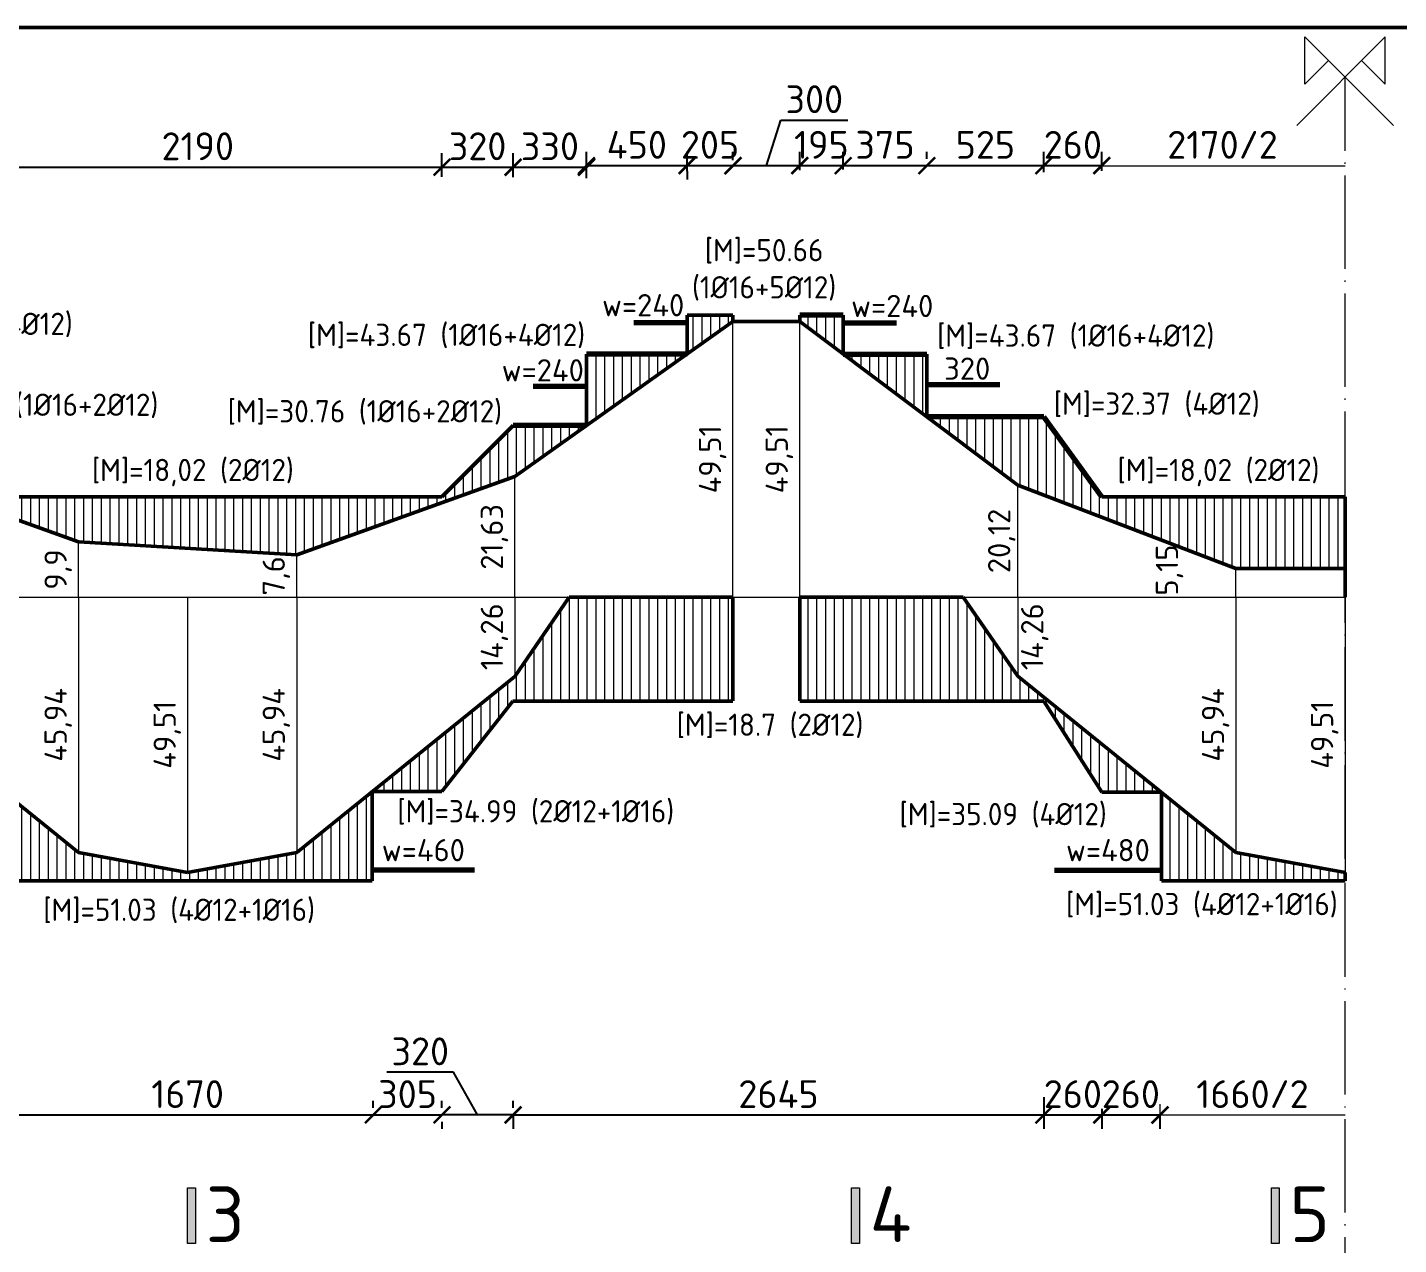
# Model space of a CAD drawing. Header units: millimetres. Extents: x 0 to 4970, y -594 to 1412.
# Drawn here: x 492.2 to 615.4, y 474.6 to 584 of the extents above; entities that cross this region are included whole.
import ezdxf

# ---------------------------------------------------------------- set-up
doc = ezdxf.new("R2010")
doc.units = ezdxf.units.MM
doc.header["$LTSCALE"] = 0.35
doc.header["$PDMODE"] = 3
doc.linetypes.add('ACAD_ISO04W100', pattern=[30, 24, -3, 0, -3])
doc.layers.get('0').update_dxf_attribs({"lineweight": 50})
for name, color, linetype, lineweight in [('Cot thep', 2, 'Continuous', 70), ('Cotthepcat', 3, 'Continuous', 70), ('DuongBaoBieuDo', 2, 'Continuous', 50), ('Kich Thuoc', 1, 'Continuous', 20), ('Ky Hieu', 4, 'Continuous', 20), ('NetCat', 7, 'Continuous', 20), ('Text', 40, 'Continuous', 20), ('Truc', 3, 'ACAD_ISO04W100', 20)]:
    doc.layers.add(name, color=color, linetype=linetype, lineweight=lineweight)
doc.styles.get("Standard").update_dxf_attribs({"font": 'isocpeur.ttf'})
doc.styles.add('VN', font='')
doc.styles.get('VN').set_extended_font_data('TCVN 7284')
doc.dimstyles.new('Dim50', dxfattribs={"dimtxt": 2.5, "dimasz": 1.5, "dimexe": 1.25, "dimexo": 0.625, "dimtad": 1, "dimlfac": 50, "dimtxsty": 'Standard', "dimblk": 'ARCHTICK', "dimcen": 2.5, "dimadec": 0, "dimazin": 0, "dimtfac": 1, "dimtmove": 0, "dimatfit": 3, "dimfxl": 1, "dimarcsym": 0})
doc.dimstyles.new('Dim50KT', dxfattribs={"dimtxt": 2.5, "dimasz": 1.5, "dimexe": 1.25, "dimexo": 0.625, "dimtad": 1, "dimlfac": 50, "dimtxsty": 'Standard', "dimblk": 'ARCHTICK', "dimcen": 2.5, "dimse1": 1, "dimse2": 1, "dimsd1": 1, "dimsd2": 1, "dimadec": 0, "dimazin": 0, "dimtfac": 1, "dimtmove": 0, "dimatfit": 3, "dimfxl": 1, "dimarcsym": 0})
doc.dimstyles.new('DimBDB2', dxfattribs={"dimtxt": 2, "dimasz": 1.5, "dimexe": 1.25, "dimexo": 0.625, "dimtad": 1, "dimlfac": 2, "dimtxsty": 'Standard', "dimblk": 'ARCHTICK', "dimcen": 2.5, "dimse1": 1, "dimse2": 1, "dimsd1": 1, "dimsd2": 1, "dimadec": 0, "dimazin": 0, "dimtfac": 1, "dimtmove": 0, "dimatfit": 3, "dimfxl": 1, "dimarcsym": 0})
pattern_1 = [(90, (-2620.5939, 52.74855), (-0.79375, 5e-17), [])]

# ---------------------------------------------------------------- blocks, each defined once
blk = doc.blocks.new('*D1539')
at = {"layer": 'Defpoints', "color": 0}
for p in [(523.17, 508.45), (532.37, 508.45), (532.37, 508.45)]:
    blk.add_point(p, dxfattribs=at)
at = {"layer": 'Kich Thuoc', "color": 0, "insert": (527.77, 510.07), "char_height": 2.5, "attachment_point": 5}
blk.add_mtext('{\\H0.8x;w=460}', dxfattribs=at)
blk = doc.blocks.new('_ArchTick')
at = {"color": 0, "linetype": 'ByBlock', "const_width": 0.15}
blk.add_lwpolyline([(-0.5, -0.5), (0.5, 0.5)], dxfattribs=at)
blk = doc.blocks.new('*D1549')
at = {"layer": 'Defpoints', "color": 0}
for p in [(496.79, 537.77), (496.79, 532.82), (496.79, 532.82)]:
    blk.add_point(p, dxfattribs=at)
at = {"layer": 'Kich Thuoc', "color": 0, "insert": (494.96, 535.29), "char_height": 2, "attachment_point": 5, "rotation": 90}
blk.add_mtext('9,9', dxfattribs=at)
blk = doc.blocks.new('*D1550')
at = {"layer": 'Defpoints', "color": 0}
for p in [(516.39, 536.62), (516.39, 532.82), (516.39, 532.82)]:
    blk.add_point(p, dxfattribs=at)
at = {"layer": 'Kich Thuoc', "color": 0, "insert": (514.56, 534.72), "char_height": 2, "attachment_point": 5, "rotation": 90}
blk.add_mtext('7,6', dxfattribs=at)
blk = doc.blocks.new('*D1551')
at = {"layer": 'Defpoints', "color": 0}
for p in [(496.79, 532.82), (496.79, 509.85), (496.79, 509.85)]:
    blk.add_point(p, dxfattribs=at)
at = {"layer": 'Kich Thuoc', "color": 0, "insert": (494.96, 521.33), "char_height": 2, "attachment_point": 5, "rotation": 90}
blk.add_mtext('45,94', dxfattribs=at)
blk = doc.blocks.new('*D1552')
at = {"layer": 'Defpoints', "color": 0}
for p in [(506.59, 532.82), (506.59, 508.06), (506.59, 508.06)]:
    blk.add_point(p, dxfattribs=at)
at = {"layer": 'Kich Thuoc', "color": 0, "insert": (504.76, 520.44), "char_height": 2, "attachment_point": 5, "rotation": 90}
blk.add_mtext('49,51', dxfattribs=at)
blk = doc.blocks.new('*D1553')
at = {"layer": 'Defpoints', "color": 0}
for p in [(516.39, 532.82), (516.39, 509.85), (516.39, 509.85)]:
    blk.add_point(p, dxfattribs=at)
at = {"layer": 'Kich Thuoc', "color": 0, "insert": (514.56, 521.33), "char_height": 2, "attachment_point": 5, "rotation": 90}
blk.add_mtext('45,94', dxfattribs=at)
blk = doc.blocks.new('*D1554')
at = {"layer": 'Defpoints', "color": 0}
for p in [(535.99, 532.82), (535.99, 525.69), (535.99, 525.69)]:
    blk.add_point(p, dxfattribs=at)
at = {"layer": 'Kich Thuoc', "color": 0, "insert": (534.16, 529.25), "char_height": 2, "attachment_point": 5, "rotation": 90}
blk.add_mtext('14,26', dxfattribs=at)
blk = doc.blocks.new('*D1555')
at = {"layer": 'Defpoints', "color": 0}
for p in [(535.99, 543.63), (535.99, 532.82), (535.99, 532.82)]:
    blk.add_point(p, dxfattribs=at)
at = {"layer": 'Kich Thuoc', "color": 0, "insert": (534.16, 538.22), "char_height": 2, "attachment_point": 5, "rotation": 90}
blk.add_mtext('21,63', dxfattribs=at)
blk = doc.blocks.new('*D1556')
at = {"layer": 'Defpoints', "color": 0}
for p in [(555.59, 557.57), (555.59, 532.82), (555.59, 532.82)]:
    blk.add_point(p, dxfattribs=at)
at = {"layer": 'Kich Thuoc', "color": 0, "insert": (553.76, 545.19), "char_height": 2, "attachment_point": 5, "rotation": 90}
blk.add_mtext('49,51', dxfattribs=at)
blk = doc.blocks.new('*D1557')
at = {"layer": 'Defpoints', "color": 0}
for p in [(561.59, 557.57), (561.59, 532.82), (561.59, 532.82)]:
    blk.add_point(p, dxfattribs=at)
at = {"layer": 'Kich Thuoc', "color": 0, "insert": (559.76, 545.19), "char_height": 2, "attachment_point": 5, "rotation": 90}
blk.add_mtext('49,51', dxfattribs=at)
blk = doc.blocks.new('*D1558')
at = {"layer": 'Defpoints', "color": 0}
for p in [(581.19, 542.88), (581.19, 532.82), (581.56, 532.82)]:
    blk.add_point(p, dxfattribs=at)
at = {"layer": 'Kich Thuoc', "color": 0, "insert": (579.74, 537.85), "char_height": 2, "attachment_point": 5, "rotation": 90}
blk.add_mtext('20,12', dxfattribs=at)
blk = doc.blocks.new('*D1559')
at = {"layer": 'Defpoints', "color": 0}
for p in [(581.19, 532.82), (581.19, 525.69), (584.54, 525.69)]:
    blk.add_point(p, dxfattribs=at)
at = {"layer": 'Kich Thuoc', "color": 0, "insert": (582.71, 529.25), "char_height": 2, "attachment_point": 5, "rotation": 90}
blk.add_mtext('14,26', dxfattribs=at)
blk = doc.blocks.new('*D1442')
at = {"layer": 'Defpoints', "color": 0}
for p in [(602.62, 536.53), (596.65, 533.95), (602.62, 533.95)]:
    blk.add_point(p, dxfattribs=at)
at = {"layer": 'Kich Thuoc', "color": 0, "insert": (594.82, 535.24), "char_height": 2, "attachment_point": 5, "rotation": 90}
blk.add_mtext('5,15', dxfattribs=at)
blk = doc.blocks.new('*D1560')
at = {"layer": 'Defpoints', "color": 0}
for p in [(600.79, 532.82), (600.79, 509.85), (600.79, 509.85)]:
    blk.add_point(p, dxfattribs=at)
at = {"layer": 'Kich Thuoc', "color": 0, "insert": (598.96, 521.33), "char_height": 2, "attachment_point": 5, "rotation": 90}
blk.add_mtext('45,94', dxfattribs=at)
blk = doc.blocks.new('*D1561')
at = {"layer": 'Defpoints', "color": 0}
for p in [(610.59, 532.82), (610.59, 508.06), (610.59, 508.06)]:
    blk.add_point(p, dxfattribs=at)
at = {"layer": 'Kich Thuoc', "color": 0, "insert": (608.76, 520.44), "char_height": 2, "attachment_point": 5, "rotation": 90}
blk.add_mtext('49,51', dxfattribs=at)
blk = doc.blocks.new('*D1447')
at = {"layer": 'Defpoints', "color": 0}
for p in [(529.44, 571.44), (485.56, 570.27), (529.44, 569.94)]:
    blk.add_point(p, dxfattribs=at)
at = {"layer": 'Kich Thuoc', "color": 0, "lineweight": -2}
for p, q in [((485.56, 570.9), (485.56, 572.69)), ((529.44, 570.56), (529.44, 572.69)), ((485.56, 571.44), (529.44, 571.44))]:
    blk.add_line(p, q, dxfattribs=at)
at = {"layer": 'Kich Thuoc', "color": 0, "lineweight": -2, "xscale": 1.5, "yscale": 1.5, "zscale": 1.5, "rotation": 180}
blk.add_blockref('_ArchTick', (485.56, 571.44), dxfattribs=at)
at = {"layer": 'Kich Thuoc', "color": 0, "lineweight": -2, "xscale": 1.5, "yscale": 1.5, "zscale": 1.5}
blk.add_blockref('_ArchTick', (529.44, 571.44), dxfattribs=at)
at = {"layer": 'Kich Thuoc', "color": 0, "insert": (507.5, 573.32), "char_height": 2.5, "attachment_point": 5}
blk.add_mtext('2190', dxfattribs=at)
blk = doc.blocks.new('*D1448')
at = {"layer": 'Defpoints', "color": 0}
for p in [(555.59, 571.45), (561.59, 571.58), (561.59, 570.83)]:
    blk.add_point(p, dxfattribs=at)
at = {"layer": 'Kich Thuoc', "color": 0, "lineweight": -2}
for p, q in [((558.59, 571.58), (559.9, 575.67)), ((559.9, 575.67), (565.9, 575.67)), ((555.59, 572.08), (555.59, 572.83)), ((561.59, 571.45), (561.59, 572.83)), ((555.59, 571.58), (561.59, 571.58))]:
    blk.add_line(p, q, dxfattribs=at)
at = {"layer": 'Kich Thuoc', "color": 0, "lineweight": -2, "xscale": 1.5, "yscale": 1.5, "zscale": 1.5, "rotation": 180}
blk.add_blockref('_ArchTick', (555.59, 571.58), dxfattribs=at)
at = {"layer": 'Kich Thuoc', "color": 0, "lineweight": -2, "xscale": 1.5, "yscale": 1.5, "zscale": 1.5}
blk.add_blockref('_ArchTick', (561.59, 571.58), dxfattribs=at)
at = {"layer": 'Kich Thuoc', "color": 0, "insert": (562.9, 577.55), "char_height": 2.5, "attachment_point": 5}
blk.add_mtext('300', dxfattribs=at)
blk = doc.blocks.new('*D1450')
at = {"layer": 'Defpoints', "color": 0}
for p in [(583.53, 487.88), (588.73, 487.45), (588.73, 486.28)]:
    blk.add_point(p, dxfattribs=at)
at = {"layer": 'Kich Thuoc', "color": 0, "lineweight": -2}
for p, q in [((583.53, 487.25), (583.53, 485.03)), ((588.73, 486.83), (588.73, 485.03)), ((583.53, 486.28), (588.73, 486.28))]:
    blk.add_line(p, q, dxfattribs=at)
at = {"layer": 'Kich Thuoc', "color": 0, "lineweight": -2, "xscale": 1.5, "yscale": 1.5, "zscale": 1.5, "rotation": 180}
blk.add_blockref('_ArchTick', (583.53, 486.28), dxfattribs=at)
at = {"layer": 'Kich Thuoc', "color": 0, "lineweight": -2, "xscale": 1.5, "yscale": 1.5, "zscale": 1.5}
blk.add_blockref('_ArchTick', (588.73, 486.28), dxfattribs=at)
at = {"layer": 'Kich Thuoc', "color": 0, "insert": (586.13, 488.15), "char_height": 2.5, "attachment_point": 5}
blk.add_mtext('260', dxfattribs=at)
blk = doc.blocks.new('*D1474')
at = {"layer": 'Defpoints', "color": 0}
for p in [(489.91, 486.28), (523.27, 486.28), (523.27, 486.28)]:
    blk.add_point(p, dxfattribs=at)
at = {"layer": 'Kich Thuoc', "color": 0, "lineweight": -2}
for p, q in [((489.91, 486.9), (489.91, 487.53)), ((523.27, 486.9), (523.27, 487.53)), ((489.91, 486.28), (523.27, 486.28))]:
    blk.add_line(p, q, dxfattribs=at)
at = {"layer": 'Kich Thuoc', "color": 0, "lineweight": -2, "xscale": 1.5, "yscale": 1.5, "zscale": 1.5, "rotation": 180}
blk.add_blockref('_ArchTick', (489.91, 486.28), dxfattribs=at)
at = {"layer": 'Kich Thuoc', "color": 0, "lineweight": -2, "xscale": 1.5, "yscale": 1.5, "zscale": 1.5}
blk.add_blockref('_ArchTick', (523.27, 486.28), dxfattribs=at)
at = {"layer": 'Kich Thuoc', "color": 0, "insert": (506.59, 488.15), "char_height": 2.5, "attachment_point": 5}
blk.add_mtext('1670', dxfattribs=at)
blk = doc.blocks.new('*D1475')
at = {"layer": 'Defpoints', "color": 0}
for p in [(523.27, 486.28), (529.44, 486.28), (529.44, 486.28)]:
    blk.add_point(p, dxfattribs=at)
at = {"layer": 'Kich Thuoc', "color": 0, "lineweight": -2}
for p, q in [((523.27, 486.9), (523.27, 487.53)), ((529.44, 486.9), (529.44, 487.53)), ((523.27, 486.28), (529.44, 486.28))]:
    blk.add_line(p, q, dxfattribs=at)
at = {"layer": 'Kich Thuoc', "color": 0, "lineweight": -2, "xscale": 1.5, "yscale": 1.5, "zscale": 1.5, "rotation": 180}
blk.add_blockref('_ArchTick', (523.27, 486.28), dxfattribs=at)
at = {"layer": 'Kich Thuoc', "color": 0, "lineweight": -2, "xscale": 1.5, "yscale": 1.5, "zscale": 1.5}
blk.add_blockref('_ArchTick', (529.44, 486.28), dxfattribs=at)
at = {"layer": 'Kich Thuoc', "color": 0, "insert": (526.35, 488.15), "char_height": 2.5, "attachment_point": 5}
blk.add_mtext('305', dxfattribs=at)
blk = doc.blocks.new('*D1476')
at = {"layer": 'Defpoints', "color": 0}
for p in [(535.84, 486.9), (529.44, 486.28), (529.44, 486.28)]:
    blk.add_point(p, dxfattribs=at)
at = {"layer": 'Kich Thuoc', "color": 0, "lineweight": -2}
for p, q in [((530.49, 490.11), (524.49, 490.11)), ((532.64, 486.28), (530.49, 490.11)), ((535.84, 486.28), (529.44, 486.28)), ((529.44, 485.65), (529.44, 485.03)), ((535.84, 486.28), (535.84, 485.03))]:
    blk.add_line(p, q, dxfattribs=at)
at = {"layer": 'Kich Thuoc', "color": 0, "lineweight": -2, "xscale": 1.5, "yscale": 1.5, "zscale": 1.5, "rotation": 180}
blk.add_blockref('_ArchTick', (529.44, 486.28), dxfattribs=at)
at = {"layer": 'Kich Thuoc', "color": 0, "lineweight": -2, "xscale": 1.5, "yscale": 1.5, "zscale": 1.5}
blk.add_blockref('_ArchTick', (535.84, 486.28), dxfattribs=at)
at = {"layer": 'Kich Thuoc', "color": 0, "insert": (527.49, 491.99), "char_height": 2.5, "attachment_point": 5}
blk.add_mtext('320', dxfattribs=at)
blk = doc.blocks.new('*D1477')
at = {"layer": 'Defpoints', "color": 0}
for p in [(583.53, 488.5), (535.84, 486.28), (583.53, 486.28)]:
    blk.add_point(p, dxfattribs=at)
at = {"layer": 'Kich Thuoc', "color": 0, "lineweight": -2}
for p, q in [((535.84, 486.9), (535.84, 487.53)), ((583.53, 487.88), (583.53, 485.03)), ((535.84, 486.28), (583.53, 486.28))]:
    blk.add_line(p, q, dxfattribs=at)
at = {"layer": 'Kich Thuoc', "color": 0, "lineweight": -2, "xscale": 1.5, "yscale": 1.5, "zscale": 1.5, "rotation": 180}
blk.add_blockref('_ArchTick', (535.84, 486.28), dxfattribs=at)
at = {"layer": 'Kich Thuoc', "color": 0, "lineweight": -2, "xscale": 1.5, "yscale": 1.5, "zscale": 1.5}
blk.add_blockref('_ArchTick', (583.53, 486.28), dxfattribs=at)
at = {"layer": 'Kich Thuoc', "color": 0, "insert": (559.68, 488.15), "char_height": 2.5, "attachment_point": 5}
blk.add_mtext('2645', dxfattribs=at)
blk = doc.blocks.new('*D1507')
at = {"layer": 'Defpoints', "color": 0}
for p in [(529.44, 570.56), (535.84, 571.44), (535.84, 569.91)]:
    blk.add_point(p, dxfattribs=at)
at = {"layer": 'Kich Thuoc', "color": 0, "lineweight": -2}
for p, q in [((529.44, 571.19), (529.44, 572.69)), ((535.84, 570.53), (535.84, 572.69)), ((529.44, 571.44), (535.84, 571.44))]:
    blk.add_line(p, q, dxfattribs=at)
at = {"layer": 'Kich Thuoc', "color": 0, "lineweight": -2, "xscale": 1.5, "yscale": 1.5, "zscale": 1.5, "rotation": 180}
blk.add_blockref('_ArchTick', (529.44, 571.44), dxfattribs=at)
at = {"layer": 'Kich Thuoc', "color": 0, "lineweight": -2, "xscale": 1.5, "yscale": 1.5, "zscale": 1.5}
blk.add_blockref('_ArchTick', (535.84, 571.44), dxfattribs=at)
at = {"layer": 'Kich Thuoc', "color": 0, "insert": (532.64, 573.32), "char_height": 2.5, "attachment_point": 5}
blk.add_mtext('320', dxfattribs=at)
blk = doc.blocks.new('_None')
blk = doc.blocks.new('*D1508')
at = {"layer": 'Defpoints', "color": 0}
for p in [(542.43, 571.44), (535.84, 569.91), (542.43, 569.83)]:
    blk.add_point(p, dxfattribs=at)
at = {"layer": 'Kich Thuoc', "color": 0, "lineweight": -2}
for p, q in [((535.84, 570.53), (535.84, 572.69)), ((542.43, 570.46), (542.43, 572.69)), ((535.84, 571.44), (542.43, 571.44))]:
    blk.add_line(p, q, dxfattribs=at)
at = {"layer": 'Kich Thuoc', "color": 0, "lineweight": -2, "xscale": 1.5, "yscale": 1.5, "zscale": 1.5, "rotation": 180}
blk.add_blockref('_ArchTick', (535.84, 571.44), dxfattribs=at)
at = {"layer": 'Kich Thuoc', "color": 0, "lineweight": -2, "xscale": 1.5, "yscale": 1.5, "zscale": 1.5}
blk.add_blockref('_ArchTick', (542.43, 571.44), dxfattribs=at)
at = {"layer": 'Kich Thuoc', "color": 0, "insert": (539.14, 573.32), "char_height": 2.5, "attachment_point": 5}
blk.add_mtext('330', dxfattribs=at)
blk = doc.blocks.new('*D1509')
at = {"layer": 'Defpoints', "color": 0}
for p in [(542.43, 570.46), (551.47, 571.58), (551.47, 570.46)]:
    blk.add_point(p, dxfattribs=at)
at = {"layer": 'Kich Thuoc', "color": 0, "lineweight": -2}
for p, q in [((542.43, 571.08), (542.43, 572.83)), ((551.47, 571.08), (551.47, 572.83)), ((542.43, 571.58), (551.47, 571.58))]:
    blk.add_line(p, q, dxfattribs=at)
at = {"layer": 'Kich Thuoc', "color": 0, "lineweight": -2, "xscale": 1.5, "yscale": 1.5, "zscale": 1.5, "rotation": 180}
blk.add_blockref('_ArchTick', (542.43, 571.58), dxfattribs=at)
at = {"layer": 'Kich Thuoc', "color": 0, "lineweight": -2, "xscale": 1.5, "yscale": 1.5, "zscale": 1.5}
blk.add_blockref('_ArchTick', (551.47, 571.58), dxfattribs=at)
at = {"layer": 'Kich Thuoc', "color": 0, "insert": (546.95, 573.45), "char_height": 2.5, "attachment_point": 5}
blk.add_mtext('450', dxfattribs=at)
blk = doc.blocks.new('*D1510')
at = {"layer": 'Defpoints', "color": 0}
for p in [(551.47, 571.71), (555.59, 571.58), (555.59, 571.58)]:
    blk.add_point(p, dxfattribs=at)
at = {"layer": 'Kich Thuoc', "color": 0, "lineweight": -2}
for p, q in [((555.59, 572.2), (555.59, 572.83)), ((551.47, 571.58), (555.59, 571.58)), ((551.47, 571.08), (551.47, 570.33))]:
    blk.add_line(p, q, dxfattribs=at)
at = {"layer": 'Kich Thuoc', "color": 0, "lineweight": -2, "xscale": 1.5, "yscale": 1.5, "zscale": 1.5, "rotation": 180}
blk.add_blockref('_ArchTick', (551.47, 571.58), dxfattribs=at)
at = {"layer": 'Kich Thuoc', "color": 0, "lineweight": -2, "xscale": 1.5, "yscale": 1.5, "zscale": 1.5}
blk.add_blockref('_ArchTick', (555.59, 571.58), dxfattribs=at)
at = {"layer": 'Kich Thuoc', "color": 0, "insert": (553.53, 573.45), "char_height": 2.5, "attachment_point": 5}
blk.add_mtext('205', dxfattribs=at)
blk = doc.blocks.new('*D1511')
at = {"layer": 'Defpoints', "color": 0}
for p in [(561.59, 570.54), (565.49, 571.58), (565.49, 570.6)]:
    blk.add_point(p, dxfattribs=at)
at = {"layer": 'Kich Thuoc', "color": 0, "lineweight": -2}
for p, q in [((561.59, 571.17), (561.59, 572.83)), ((565.49, 571.22), (565.49, 572.83)), ((561.59, 571.58), (565.49, 571.58))]:
    blk.add_line(p, q, dxfattribs=at)
at = {"layer": 'Kich Thuoc', "color": 0, "lineweight": -2, "xscale": 1.5, "yscale": 1.5, "zscale": 1.5, "rotation": 180}
blk.add_blockref('_ArchTick', (561.59, 571.58), dxfattribs=at)
at = {"layer": 'Kich Thuoc', "color": 0, "lineweight": -2, "xscale": 1.5, "yscale": 1.5, "zscale": 1.5}
blk.add_blockref('_ArchTick', (565.49, 571.58), dxfattribs=at)
at = {"layer": 'Kich Thuoc', "color": 0, "insert": (563.54, 573.45), "char_height": 2.5, "attachment_point": 5}
blk.add_mtext('195', dxfattribs=at)
blk = doc.blocks.new('*D1512')
at = {"layer": 'Defpoints', "color": 0}
for p in [(565.49, 571.58), (573.01, 571.58), (573.01, 571.58)]:
    blk.add_point(p, dxfattribs=at)
at = {"layer": 'Kich Thuoc', "color": 0, "lineweight": -2}
for p, q in [((565.49, 572.2), (565.49, 572.83)), ((573.01, 572.2), (573.01, 572.83)), ((565.49, 571.58), (573.01, 571.58))]:
    blk.add_line(p, q, dxfattribs=at)
at = {"layer": 'Kich Thuoc', "color": 0, "lineweight": -2, "xscale": 1.5, "yscale": 1.5, "zscale": 1.5, "rotation": 180}
blk.add_blockref('_ArchTick', (565.49, 571.58), dxfattribs=at)
at = {"layer": 'Kich Thuoc', "color": 0, "lineweight": -2, "xscale": 1.5, "yscale": 1.5, "zscale": 1.5}
blk.add_blockref('_ArchTick', (573.01, 571.58), dxfattribs=at)
at = {"layer": 'Kich Thuoc', "color": 0, "insert": (569.25, 573.45), "char_height": 2.5, "attachment_point": 5}
blk.add_mtext('375', dxfattribs=at)
blk = doc.blocks.new('*D1513')
at = {"layer": 'Defpoints', "color": 0}
for p in [(573.01, 571.58), (583.53, 571.58), (583.53, 570.36)]:
    blk.add_point(p, dxfattribs=at)
at = {"layer": 'Kich Thuoc', "color": 0, "lineweight": -2}
for p, q in [((573.01, 572.2), (573.01, 572.83)), ((583.53, 570.98), (583.53, 572.83)), ((573.01, 571.58), (583.53, 571.58))]:
    blk.add_line(p, q, dxfattribs=at)
at = {"layer": 'Kich Thuoc', "color": 0, "lineweight": -2, "xscale": 1.5, "yscale": 1.5, "zscale": 1.5, "rotation": 180}
blk.add_blockref('_ArchTick', (573.01, 571.58), dxfattribs=at)
at = {"layer": 'Kich Thuoc', "color": 0, "lineweight": -2, "xscale": 1.5, "yscale": 1.5, "zscale": 1.5}
blk.add_blockref('_ArchTick', (583.53, 571.58), dxfattribs=at)
at = {"layer": 'Kich Thuoc', "color": 0, "insert": (578.27, 573.45), "char_height": 2.5, "attachment_point": 5}
blk.add_mtext('525', dxfattribs=at)
blk = doc.blocks.new('*D1514')
at = {"layer": 'Defpoints', "color": 0}
for p in [(583.53, 571.58), (588.73, 571.58), (588.73, 570.49)]:
    blk.add_point(p, dxfattribs=at)
at = {"layer": 'Kich Thuoc', "color": 0, "lineweight": -2}
for p, q in [((583.53, 572.2), (583.53, 572.83)), ((588.73, 571.12), (588.73, 572.83)), ((583.53, 571.58), (588.73, 571.58))]:
    blk.add_line(p, q, dxfattribs=at)
at = {"layer": 'Kich Thuoc', "color": 0, "lineweight": -2, "xscale": 1.5, "yscale": 1.5, "zscale": 1.5, "rotation": 180}
blk.add_blockref('_ArchTick', (583.53, 571.58), dxfattribs=at)
at = {"layer": 'Kich Thuoc', "color": 0, "lineweight": -2, "xscale": 1.5, "yscale": 1.5, "zscale": 1.5}
blk.add_blockref('_ArchTick', (588.73, 571.58), dxfattribs=at)
at = {"layer": 'Kich Thuoc', "color": 0, "insert": (586.13, 573.45), "char_height": 2.5, "attachment_point": 5}
blk.add_mtext('260', dxfattribs=at)
blk = doc.blocks.new('*D1516')
at = {"layer": 'Defpoints', "color": 0}
for p in [(536.1, 551.56), (540.9, 551.56), (540.9, 551.56)]:
    blk.add_point(p, dxfattribs=at)
at = {"layer": 'Kich Thuoc', "color": 0, "insert": (538.5, 553.19), "char_height": 2.5, "attachment_point": 5}
blk.add_mtext('{\\H0.8x;w=240}', dxfattribs=at)
blk = doc.blocks.new('*D1517')
at = {"layer": 'Defpoints', "color": 0}
for p in [(545.12, 557.52), (549.92, 557.42), (549.92, 557.42)]:
    blk.add_point(p, dxfattribs=at)
at = {"layer": 'Kich Thuoc', "color": 0, "insert": (547.52, 559.04), "char_height": 2.5, "attachment_point": 5}
blk.add_mtext('{\\H0.8x;w=240}', dxfattribs=at)
blk = doc.blocks.new('*D1518')
at = {"layer": 'Defpoints', "color": 0}
for p in [(567.5, 557.34), (572.3, 557.34), (572.3, 557.34)]:
    blk.add_point(p, dxfattribs=at)
at = {"layer": 'Kich Thuoc', "color": 0, "insert": (569.9, 558.97), "char_height": 2.5, "attachment_point": 5}
blk.add_mtext('{\\H0.8x;w=240}', dxfattribs=at)
blk = doc.blocks.new('*D1519')
at = {"layer": 'Defpoints', "color": 0}
for p in [(573.23, 551.72), (579.63, 551.72), (579.63, 551.72)]:
    blk.add_point(p, dxfattribs=at)
at = {"layer": 'Kich Thuoc', "color": 0, "insert": (576.64, 553.34), "char_height": 2.5, "attachment_point": 5}
blk.add_mtext('{\\H0.8x;320}', dxfattribs=at)
blk = doc.blocks.new('*D1521')
at = {"layer": 'Defpoints', "color": 0}
for p in [(584.48, 508.5), (594.08, 508.45), (594.08, 508.45)]:
    blk.add_point(p, dxfattribs=at)
at = {"layer": 'Kich Thuoc', "color": 0, "insert": (589.28, 510.07), "char_height": 2.5, "attachment_point": 5}
blk.add_mtext('{\\H0.8x;w=480}', dxfattribs=at)
blk = doc.blocks.new('*D2408')
at = {"layer": 'Defpoints', "color": 0}
for p in [(588.73, 486.83), (593.96, 486.83), (593.96, 486.28)]:
    blk.add_point(p, dxfattribs=at)
at = {"layer": 'Kich Thuoc', "color": 0, "lineweight": -2}
for p, q in [((588.73, 486.28), (593.96, 486.28)), ((588.73, 486.2), (588.73, 485.03)), ((593.96, 486.2), (593.96, 485.03))]:
    blk.add_line(p, q, dxfattribs=at)
at = {"layer": 'Kich Thuoc', "color": 0, "lineweight": -2, "xscale": 1.5, "yscale": 1.5, "zscale": 1.5, "rotation": 180}
blk.add_blockref('_ArchTick', (588.73, 486.28), dxfattribs=at)
at = {"layer": 'Kich Thuoc', "color": 0, "lineweight": -2, "xscale": 1.5, "yscale": 1.5, "zscale": 1.5}
blk.add_blockref('_ArchTick', (593.96, 486.28), dxfattribs=at)
at = {"layer": 'Kich Thuoc', "color": 0, "insert": (591.34, 488.15), "char_height": 2.5, "attachment_point": 5}
blk.add_mtext('260', dxfattribs=at)

msp = doc.modelspace()

# ---------------------------------------------------------------- hatches: boundary and pattern name
at = {"layer": 'Ky Hieu'}
h = msp.add_hatch(dxfattribs=at)
h.set_pattern_fill('LINE', color=256, scale=0.25, angle=90, style=0)
h.set_pattern_definition(pattern_1)
h.paths.add_polyline_path([(535.986868, 543.631868), (542.433497, 548.216868), (535.839276, 548.216868), (529.439276, 541.826868), (485.561251, 541.826868), (485.499492, 541.826868), (496.786868, 537.766868), (516.386868, 536.616868)])
h.paths.add_polyline_path([(479.161251, 548.196868), (473.127555, 548.196868), (477.186868, 544.816868), (485.499492, 541.826868), (485.561251, 541.826868)])
h.paths.add_polyline_path([(473.127555, 554.646868), (465.381231, 554.646868), (473.127555, 548.196868)])
h.paths.add_polyline_path([(465.381231, 561.466868), (457.586868, 561.466868), (457.586868, 561.136868), (465.381231, 554.646868)])
h = msp.add_hatch(dxfattribs=at)
h.set_pattern_fill('LINE', color=256, scale=0.25, angle=90, style=0)
h.set_pattern_definition(pattern_1)
h.paths.add_polyline_path([(551.474243, 554.646868), (542.433497, 554.646868), (542.433497, 548.216868)])
h.paths.add_polyline_path([(555.586868, 557.571868), (555.586868, 558.146868), (551.474243, 558.146868), (551.474243, 554.646868)])
h.paths.add_polyline_path([(565.488195, 558.146868), (561.586868, 558.146868), (561.586868, 557.571868), (565.488195, 554.646868)])
h.paths.add_polyline_path([(573.010754, 554.646868), (565.488195, 554.646868), (573.010754, 549.006868)])
h.paths.add_polyline_path([(583.527254, 549.006868), (573.010754, 549.006868), (581.186868, 542.876868), (600.786868, 535.391868), (610.586868, 535.391868), (610.586868, 541.826868), (588.727254, 541.826868)])
h = msp.add_hatch(dxfattribs=at)
h.set_pattern_fill('LINE', color=256, scale=0.25, angle=90, style=0)
h.set_pattern_definition(pattern_1)
h.paths.add_polyline_path([(555.586868, 532.816868), (540.886868, 532.816868), (535.986868, 525.686868), (523.167676, 515.326868), (529.439276, 515.326868), (535.815775, 523.466868), (555.586868, 523.466868)])
h.paths.add_polyline_path([(523.167676, 515.326868), (516.386868, 509.846868), (506.586868, 508.061868), (496.786868, 509.846868), (490.00606, 515.326868), (490.00606, 507.306868), (523.167676, 507.306868)])
h.paths.add_polyline_path([(477.186868, 525.686868), (472.286868, 532.816868), (457.586868, 532.816868), (457.586868, 523.466868), (479.184752, 523.466868), (485.561251, 515.326868), (490.00606, 515.326868)])
h.paths.add_polyline_path([(451.586868, 532.816868), (436.886868, 532.816868), (431.986868, 524.896868), (412.386868, 503.111868), (407.58162, 501.336868), (419.688741, 501.336868), (426.088741, 508.316868), (430.530863, 508.316868), (435.730863, 516.346868), (451.586868, 516.346868)])
h.paths.add_polyline_path([(407.58162, 501.336868), (395.236868, 496.776868), (392.786868, 497.171868), (384.54101, 501.336868), (384.54101, 496.736868), (407.58162, 496.736868)])
h.paths.add_polyline_path([(373.186868, 507.071868), (353.586868, 532.816868), (353.586868, 516.346868), (359.947909, 516.346868), (365.147909, 508.316868), (370.347909, 508.316868), (376.747909, 501.336868), (384.54101, 501.336868)])
h = msp.add_hatch(dxfattribs=at)
h.set_pattern_fill('LINE', color=256, scale=0.25, angle=90, style=0)
h.set_pattern_definition(pattern_1)
h.paths.add_polyline_path([(576.286868, 532.816868), (561.586868, 532.816868), (561.586868, 523.457753), (583.527254, 523.466868), (588.727254, 515.266868), (594.082419, 515.266868), (581.186868, 525.691868)])
h = msp.add_hatch(dxfattribs=at)
h.set_pattern_fill('LINE', color=256, scale=0.25, angle=90, style=0)
h.set_pattern_definition(pattern_1)
h.paths.add_polyline_path([(594.082419, 515.266868), (594.082419, 507.306868), (610.586868, 507.306868), (610.586868, 508.061868), (600.786868, 509.846868)])
at = {"layer": 'NetCat'}
h = msp.add_hatch(color=256, dxfattribs=at)
h.paths.add_polyline_path([(506.581867, 479.729812), (507.281867, 479.729812), (507.281867, 474.729812), (506.581867, 474.729812)])
edge = h.paths.add_edge_path(flags=17)
edge.add_line((506.581867, 474.729812), (506.581867, 479.729812))
h = msp.add_hatch(color=256, dxfattribs=at)
h.paths.add_polyline_path([(566.252525, 479.729812), (566.952525, 479.729812), (566.952525, 474.729812), (566.252525, 474.729812)])
edge = h.paths.add_edge_path(flags=17)
edge.add_line((566.252525, 474.729812), (566.252525, 479.729812))
h = msp.add_hatch(color=256, dxfattribs=at)
h.paths.add_polyline_path([(603.972043, 479.729812), (604.672043, 479.729812), (604.672043, 474.729812), (603.972043, 474.729812)])
edge = h.paths.add_edge_path(flags=17)
edge.add_line((603.972043, 474.729812), (603.972043, 479.729812))

# ---------------------------------------------------------------- linework, layer by layer
msp.add_lwpolyline([(20, 10), (830, 10), (830, 584), (20, 584)], close=True)
at = {"layer": 'Cot thep'}
for p, q in [((565.488195, 558.146868), (561.586868, 558.146868)), ((551.474243, 554.646868), (542.433497, 554.646868)), ((565.488195, 554.646868), (573.010754, 554.646868)), ((583.527254, 549.006868), (573.010754, 549.006868)), ((583.527254, 549.006868), (588.727254, 541.826868)), ((542.433497, 548.216868), (535.839276, 548.216868))]:
    msp.add_line(p, q, dxfattribs=at)
at = {"layer": 'Cotthepcat'}
for p, q in [((551.474243, 557.466907), (546.674243, 557.466907)), ((565.488195, 557.466907), (570.288195, 557.466907)), ((542.433497, 551.744118), (537.633497, 551.744118)), ((573.168713, 551.902065), (579.568713, 551.902065)), ((523.167676, 508.295349), (532.367676, 508.295349)), ((594.082419, 508.245624), (584.482419, 508.245624))]:
    msp.add_line(p, q, dxfattribs=at)
at = {"layer": 'DuongBaoBieuDo'}
for p, q in [((551.474243, 558.146868), (551.474243, 554.646868)), ((555.586868, 558.146868), (551.474243, 558.146868)), ((551.474243, 558.146868), (551.474243, 554.646868)), ((555.586868, 557.571868), (555.586868, 558.146868)), ((561.586868, 557.571868), (561.586868, 558.146868)), ((565.488195, 558.146868), (565.488195, 554.646868)), ((565.488195, 554.646868), (565.488195, 558.146868)), ((542.433497, 548.216868), (542.433497, 554.646868)), ((551.474243, 554.646868), (542.433497, 554.646868)), ((542.433497, 554.646868), (542.433497, 548.216868)), ((573.010754, 554.646868), (565.488195, 554.646868)), ((573.010754, 549.006868), (573.010754, 554.646868)), ((573.010754, 549.006868), (573.010754, 554.646868)), ((583.527254, 549.006868), (573.010754, 549.006868)), ((588.727254, 541.826868), (583.527254, 549.006868)), ((529.439276, 541.826868), (535.839276, 548.216868)), ((535.839276, 548.216868), (529.439276, 541.826868)), ((542.433497, 548.216868), (535.839276, 548.216868)), ((529.439276, 541.826868), (485.561251, 541.826868)), ((529.439276, 541.826868), (485.561251, 541.826868)), ((610.586868, 541.826868), (588.727254, 541.826868)), ((610.586868, 541.826868), (588.727254, 541.826868)), ((610.586868, 532.816868), (610.586868, 541.826868)), ((535.986868, 525.686868), (540.886868, 532.816868)), ((540.886868, 532.816868), (555.586868, 532.816868)), ((555.586868, 532.816868), (555.586868, 523.484445)), ((561.586868, 532.816868), (576.286868, 532.816868)), ((561.586868, 532.816868), (561.586868, 523.480671)), ((576.286868, 532.816868), (581.186868, 525.691868)), ((477.186868, 525.686868), (496.786868, 509.846868)), ((516.386868, 509.846868), (535.986868, 525.686868)), ((581.186868, 525.691868), (600.786868, 509.846868)), ((529.439276, 515.326868), (535.815775, 523.466868)), ((555.586868, 523.466868), (535.815775, 523.466868)), ((561.586868, 523.457753), (583.527254, 523.466868)), ((583.527254, 523.466868), (588.727254, 515.266868)), ((583.527254, 523.466868), (588.727254, 515.266868)), ((523.167676, 515.326868), (523.167676, 507.306868)), ((523.167676, 515.326868), (529.439276, 515.326868)), ((523.167676, 507.306868), (523.167676, 515.326868)), ((523.167676, 515.326868), (529.439276, 515.326868)), ((588.727254, 515.266868), (594.082419, 515.266868)), ((588.727254, 515.266868), (594.082419, 515.266868)), ((594.082419, 515.266868), (594.082419, 507.306868)), ((594.082419, 515.266868), (594.082419, 507.306868)), ((496.786868, 509.846868), (506.586868, 508.061868)), ((506.586868, 508.061868), (516.386868, 509.846868)), ((600.786868, 509.846868), (610.586868, 508.061868)), ((610.586868, 508.061868), (610.586868, 507.506868)), ((610.586868, 507.306868), (610.586868, 508.061868)), ((490.00606, 507.306868), (523.167676, 507.306868)), ((490.00606, 507.306868), (523.167676, 507.306868)), ((610.586868, 507.306868), (594.082419, 507.306868)), ((594.082419, 507.306868), (610.586868, 507.306868))]:
    msp.add_line(p, q, dxfattribs=at)
msp.add_lwpolyline([(610.586868, 535.391868), (600.786868, 535.391868), (581.186868, 542.876868), (561.586868, 557.571868), (555.586868, 557.571868), (535.986868, 543.631868), (516.386868, 536.616868), (496.786868, 537.766868), (477.186868, 544.816868), (457.586868, 561.136868), (451.586868, 561.136868), (424.440868, 532.816868), (353.586868, 532.816868)], dxfattribs=at)
at = {"layer": 'Kich Thuoc'}
for p, q in [((588.727254, 572.200529), (588.727254, 572.825529)), ((588.727254, 571.575529), (610.586868, 571.575529)), ((457.586868, 532.816868), (561.586868, 532.816868)), ((561.586868, 532.816868), (610.586868, 532.816868)), ((593.958721, 487.253258), (593.958721, 485.025363)), ((593.958721, 486.275363), (610.586868, 486.275363))]:
    msp.add_line(p, q, dxfattribs=at)
at = {"layer": 'Ky Hieu'}
for p, q in [((614.197302, 583.154285), (606.243728, 575.200711)), ((614.197302, 583.154285), (606.243728, 575.200711)), ((606.976435, 583.154285), (614.930009, 575.200711)), ((606.976435, 578.911645), (606.976435, 583.154285)), ((606.976435, 583.154285), (614.930009, 575.200711)), ((606.976435, 578.911645), (606.976435, 583.154285)), ((614.197302, 578.911645), (614.197302, 583.154285)), ((614.197302, 578.911645), (614.197302, 583.154285)), ((609.097755, 581.032965), (606.976435, 578.911645)), ((609.097755, 581.032965), (606.976435, 578.911645)), ((612.075982, 581.032965), (614.197302, 578.911645)), ((612.075982, 581.032965), (614.197302, 578.911645)), ((535.986868, 543.631868), (555.586868, 557.571868)), ((555.586868, 532.816868), (555.586868, 557.571868)), ((555.586868, 557.571868), (561.586868, 557.571868)), ((561.586868, 557.571868), (581.186868, 542.876868)), ((561.586868, 532.816868), (561.586868, 557.571868)), ((477.186868, 544.816868), (496.786868, 537.766868)), ((516.386868, 536.616868), (535.986868, 543.631868)), ((535.986868, 532.816868), (535.986868, 543.631868)), ((581.186868, 532.816868), (581.186868, 542.876868)), ((581.186868, 542.876868), (600.786868, 535.391868)), ((496.786868, 532.816868), (496.786868, 537.766868)), ((496.786868, 537.766868), (516.386868, 536.616868)), ((516.386868, 532.816868), (516.386868, 536.616868)), ((600.786868, 532.816868), (600.786868, 535.391868)), ((600.786868, 535.391868), (610.586868, 535.391868)), ((496.786868, 532.816868), (496.786868, 509.846868)), ((506.586868, 532.816868), (506.586868, 508.061868)), ((516.386868, 532.816868), (516.386868, 509.846868)), ((535.986868, 532.816868), (535.986868, 525.686868)), ((535.986868, 525.686868), (540.886868, 532.816868)), ((576.286868, 532.816868), (581.186868, 525.691868)), ((581.186868, 532.816868), (581.186868, 525.691868)), ((600.786868, 532.816868), (600.786868, 509.846868)), ((610.586868, 532.816868), (610.586868, 508.061868)), ((477.186868, 525.686868), (496.786868, 509.846868)), ((516.386868, 509.846868), (535.986868, 525.686868)), ((581.186868, 525.691868), (600.786868, 509.846868)), ((496.786868, 509.846868), (506.586868, 508.061868)), ((506.586868, 508.061868), (516.386868, 509.846868)), ((600.786868, 509.846868), (610.586868, 508.061868))]:
    msp.add_line(p, q, dxfattribs=at)
at = {"layer": 'NetCat'}
for p, q in [((506.581867, 474.729812), (506.581867, 479.729812)), ((506.581867, 474.729812), (506.581867, 479.729812)), ((566.252525, 474.729812), (566.252525, 479.729812)), ((566.252525, 474.729812), (566.252525, 479.729812)), ((603.972043, 474.729812), (603.972043, 479.729812)), ((603.972043, 474.729812), (603.972043, 479.729812))]:
    msp.add_line(p, q, dxfattribs=at)
for points in [[(506.581867, 479.729812), (507.281867, 479.729812), (507.281867, 474.729812), (506.581867, 474.729812), (506.581867, 479.729812)], [(566.252525, 479.729812), (566.952525, 479.729812), (566.952525, 474.729812), (566.252525, 474.729812), (566.252525, 479.729812)], [(603.972043, 479.729812), (604.672043, 479.729812), (604.672043, 474.729812), (603.972043, 474.729812), (603.972043, 479.729812)]]:
    msp.add_lwpolyline(points, dxfattribs=at)
at = {"layer": 'Truc'}
msp.add_line((610.586868, 11.09816), (610.586868, 579.543852), dxfattribs=at)

# ---------------------------------------------------------------- block references
at = {"layer": 'Kich Thuoc', "xscale": 1.5, "yscale": 1.5, "zscale": 1.5, "rotation": 180}
for p in [(588.727254, 571.575529), (593.958721, 486.275363)]:
    msp.add_blockref('_ArchTick', p, dxfattribs=at)

# ---------------------------------------------------------------- texts
at = {"layer": 'Kich Thuoc', "char_height": 2.5, "attachment_point": 5}
for s, insert in [('2170/2', (599.57581, 573.450529)), ('1660/2', (602.272795, 488.150363))]:
    msp.add_mtext(s, dxfattribs=dict(at, insert=insert))
at = {"layer": 'Text', "char_height": 2, "attachment_point": 5, "style": 'VN'}
for s, insert, width in [('[M]=50.66 \\P(1%%C16+5%%C12)', (558.388574, 562.216984), 28.27522987), ('[M]=43.67 (1%%C16+4%%C12)', (483.808051, 557.262674), 29.00603234), ('[M]=43.67 (1%%C16+4%%C12)', (529.850691, 556.273265), 26.10100317), ('[M]=43.67 (1%%C16+4%%C12)', (586.389511, 556.209009), 29.43407682), ('[M]=30.76 (1%%C16+2%%C12)', (491.62555, 549.992505), 26.23146365), ('[M]=32.37 (4%%C12)', (593.66919, 550.088315), 25.39258629), ('[M]=30.76 (1%%C16+2%%C12)', (522.51393, 549.405476), 28.33591065), ('[M]=18,02 (2%%C12)', (507.06046, 543.997827), 21.56272033), ('[M]=18,02 (2%%C12)', (599.217258, 543.997827), 22.35006045), ('[M]=18.7 (2%%C12)', (558.920477, 521.24069), 19.26105527), ('[M]=34.99 (2%%C12+1%%C16)', (537.870644, 513.464366), 29.48538328), ('[M]=35.09 (4%%C12)', (579.871797, 513.208481), 27.64827517), ('[M]=51.03 (4%%C12+1%%C16)', (597.723594, 505.123193), 26.07359494), ('[M]=51.03 (4%%C12+1%%C16)', (505.824081, 504.611435), 26.07359494)]:
    msp.add_mtext(s, dxfattribs=dict(at, insert=insert, width=width))
at = {"layer": 'Text', "char_height": 5, "width": 11.43756339, "attachment_point": 1}
for s, insert in [('3', (508.205261, 479.849613)), ('4', (567.875919, 479.849613)), ('5', (605.595437, 479.849613))]:
    msp.add_mtext(s, dxfattribs=dict(at, insert=insert))

# ---------------------------------------------------------------- dimensions: what is measured, and where the dimension line sits
at = {"layer": 'Kich Thuoc'}
for base, p1, p2, override, picture, middle in [((561.586868, 571.575529), (555.586868, 571.450529), (561.586868, 570.825529), {"dimtmove": 1}, '*D1448', (560.524013, 575.670945)), ((588.727254, 571.575529), (583.527254, 571.575529), (588.727254, 570.49301), {"dimldrblk": 'None'}, '*D1514', (586.127254, 571.575529)), ((529.439276, 486.275363), (535.839276, 486.900363), (529.439276, 486.275363), {"dimtmove": 1}, '*D1476', (529.866276, 490.112199))]:
    dim = msp.add_linear_dim(base=base, p1=p1, p2=p2, dimstyle='Dim50', override=override, dxfattribs=at)
    dim.commit()
    dim.dimension.update_dxf_attribs({"geometry": picture, "text_midpoint": middle, "dimtype": 160})
for base, p1, p2, text, override, picture, middle in [((529.439276, 571.441209), (485.561251, 570.270975), (529.439276, 569.935862), '2190', {"dimtmove": 1}, '*D1447', (507.500263, 573.316209)), ((542.433497, 571.441209), (535.839276, 569.908857), (542.433497, 569.834849), '330', {"dimtmove": 1, "dimldrblk": 'None'}, '*D1508', (539.136386, 573.316209)), ((583.527254, 571.575529), (573.010754, 571.575529), (583.527254, 570.356206), '525', {"dimldrblk": 'None'}, '*D1513', (578.269004, 573.450529))]:
    dim = msp.add_linear_dim(base=base, p1=p1, p2=p2, text=text, dimstyle='Dim50', override=override, dxfattribs=at)
    dim.commit()
    dim.dimension.update_dxf_attribs({"geometry": picture, "text_midpoint": middle})
dim = msp.add_linear_dim(base=(535.839276, 571.441209), p1=(529.439276, 570.560862), p2=(535.839276, 569.908857), dimstyle='Dim50', override={"dimldrblk": 'None'}, dxfattribs=at)
dim.commit()
dim.dimension.update_dxf_attribs({"geometry": '*D1507', "text_midpoint": (532.639276, 573.316209)})
for base, p1, p2, text, picture, middle in [((551.474243, 571.575529), (542.433497, 570.459849), (551.474243, 570.455903), '450', '*D1509', (546.95387, 571.575529)), ((555.586868, 571.575529), (551.474243, 571.709849), (555.586868, 571.575529), '205', '*D1510', (553.530556, 571.575529)), ((565.488195, 571.575529), (561.586868, 570.541249), (565.488195, 570.595287), '195', '*D1511', (563.537532, 571.575529)), ((573.010754, 571.575529), (565.488195, 571.575529), (573.010754, 571.575529), '375', '*D1512', (569.249475, 571.575529))]:
    dim = msp.add_linear_dim(base=base, p1=p1, p2=p2, text=text, dimstyle='Dim50', override={"dimldrblk": 'None'}, dxfattribs=at)
    dim.commit()
    dim.dimension.update_dxf_attribs({"geometry": picture, "text_midpoint": middle, "dimtype": 160})
for base, p1, p2, text, dimstyle, picture, middle in [((549.922307, 557.419654), (545.122307, 557.521428), (549.922307, 557.419654), '{\\H0.8x;w=<>}', 'Dim50KT', '*D1517', (547.522307, 557.419654)), ((572.295287, 557.343121), (567.495287, 557.343121), (572.295287, 557.343121), '{\\H0.8x;w=<>}', 'Dim50KT', '*D1518', (569.895287, 557.343121)), ((540.901127, 551.564482), (536.101127, 551.564482), (540.901127, 551.564482), '{\\H0.8x;w=<>}', 'Dim50KT', '*D1516', (538.501127, 551.564482)), ((579.628825, 551.715331), (573.228825, 551.715331), (579.628825, 551.715331), '{\\H0.8x;<>}', 'Dim50KT', '*D1519', (576.638912, 551.715331)), ((593.958721, 486.275363), (588.727254, 486.829411), (593.958721, 486.829411), '260', 'Dim50', '*D2408', (591.342987, 486.275363))]:
    dim = msp.add_linear_dim(base=base, p1=p1, p2=p2, text=text, dimstyle=dimstyle, dxfattribs=at)
    dim.commit()
    dim.dimension.update_dxf_attribs({"geometry": picture, "text_midpoint": middle, "dimtype": 160})
for base, p1, p2, picture, middle in [((555.586868, 532.816868), (555.586868, 557.571868), (555.586868, 532.816868), '*D1556', (553.761868, 545.194368)), ((561.586868, 532.816868), (561.586868, 557.571868), (561.586868, 532.816868), '*D1557', (559.761868, 545.194368)), ((535.986868, 532.816868), (535.986868, 543.631868), (535.986868, 532.816868), '*D1555', (534.161868, 538.224368)), ((581.564478, 532.816868), (581.186868, 542.876868), (581.186868, 532.816868), '*D1558', (579.739478, 537.846868)), ((496.786868, 532.816868), (496.786868, 537.766868), (496.786868, 532.816868), '*D1549', (494.961868, 535.291868)), ((496.786868, 509.846868), (496.786868, 532.816868), (496.786868, 509.846868), '*D1551', (494.961868, 521.331868)), ((506.586868, 508.061868), (506.586868, 532.816868), (506.586868, 508.061868), '*D1552', (504.761868, 520.439368)), ((516.386868, 509.846868), (516.386868, 532.816868), (516.386868, 509.846868), '*D1553', (514.561868, 521.331868)), ((535.986868, 525.686868), (535.986868, 532.816868), (535.986868, 525.686868), '*D1554', (534.161868, 529.251868)), ((600.786868, 509.846868), (600.786868, 532.816868), (600.786868, 509.846868), '*D1560', (598.961868, 521.331868)), ((610.586868, 508.061868), (610.586868, 532.816868), (610.586868, 508.061868), '*D1561', (608.761868, 520.439368))]:
    dim = msp.add_linear_dim(base=base, p1=p1, p2=p2, angle=90, dimstyle='DimBDB2', dxfattribs=at)
    dim.commit()
    dim.dimension.update_dxf_attribs({"geometry": picture, "text_midpoint": middle})
for base, p1, p2, picture, middle in [((596.647339, 533.953687), (602.620593, 536.528687), (602.620593, 533.953687), '*D1442', (596.647339, 535.241187)), ((516.386868, 532.816868), (516.386868, 536.616868), (516.386868, 532.816868), '*D1550', (516.386868, 534.716868))]:
    dim = msp.add_linear_dim(base=base, p1=p1, p2=p2, angle=90, dimstyle='DimBDB2', dxfattribs=at)
    dim.commit()
    dim.dimension.update_dxf_attribs({"geometry": picture, "text_midpoint": middle, "dimtype": 160})
dim = msp.add_linear_dim(base=(584.537114, 525.691868), p1=(581.186868, 532.816868), p2=(581.186868, 525.691868), angle=90, text='14,26', dimstyle='DimBDB2', dxfattribs=at)
dim.commit()
dim.dimension.update_dxf_attribs({"geometry": '*D1559', "text_midpoint": (584.537114, 529.254368), "dimtype": 160})
for base, p1, p2, text, dimstyle, picture, middle in [((532.367676, 508.448906), (523.167676, 508.448906), (532.367676, 508.448906), '{\\H0.8x;w=<>}', 'Dim50KT', '*D1539', (527.767676, 510.073906)), ((594.082419, 508.447118), (584.482419, 508.500707), (594.082419, 508.447118), '{\\H0.8x;w=<>}', 'Dim50KT', '*D1521', (589.282419, 510.072118)), ((523.266666, 486.275363), (489.90707, 486.275363), (523.266666, 486.275363), '1670', 'Dim50', '*D1474', (506.586868, 488.150363)), ((529.439276, 486.275363), (523.266666, 486.275363), (529.439276, 486.275363), '305', 'Dim50', '*D1475', (526.352971, 488.150363)), ((583.527254, 486.275363), (535.839276, 486.275363), (583.527254, 488.503258), '2645', 'Dim50', '*D1477', (559.683265, 488.150363))]:
    dim = msp.add_linear_dim(base=base, p1=p1, p2=p2, text=text, dimstyle=dimstyle, dxfattribs=at)
    dim.commit()
    dim.dimension.update_dxf_attribs({"geometry": picture, "text_midpoint": middle})
dim = msp.add_linear_dim(base=(588.727254, 486.275363), p1=(583.527254, 487.878258), p2=(588.727254, 487.454411), dimstyle='Dim50', dxfattribs=at)
dim.commit()
dim.dimension.update_dxf_attribs({"geometry": '*D1450', "text_midpoint": (586.127254, 486.275363), "dimtype": 160})

doc.saveas('drawing.dxf')
